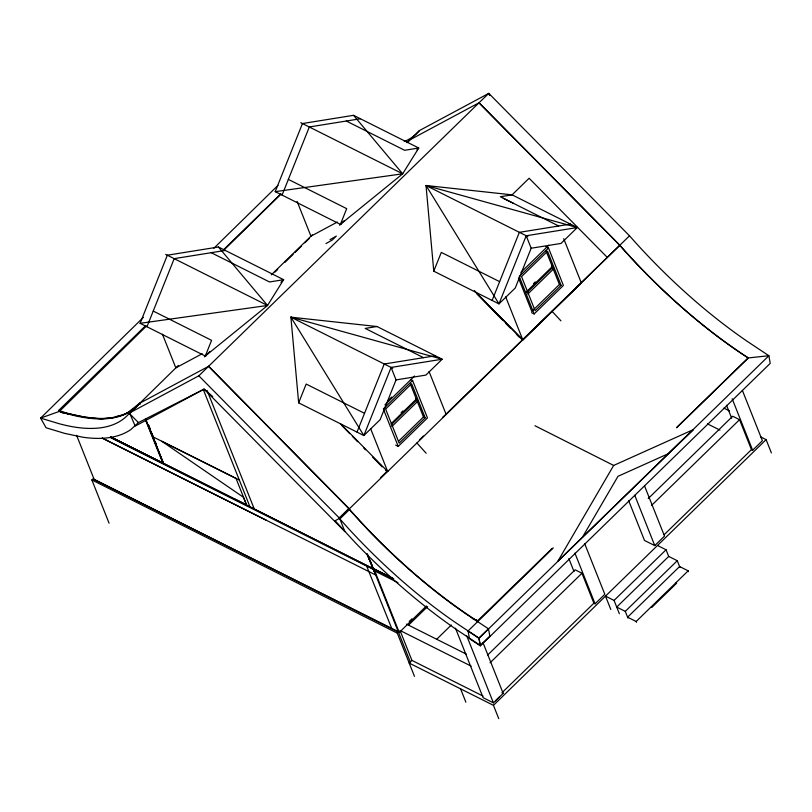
<?xml version="1.0" encoding="UTF-8"?>
<svg xmlns="http://www.w3.org/2000/svg" width="812" height="812" viewBox="0 0 812 812"><rect width="100%" height="100%" fill="white"/><g stroke="black" fill="none" stroke-linecap="round" stroke-linejoin="round"><path stroke-width="1.22" d="M503.288 198.25L513.56 203.396M205.832 356.306L140.1 323.318L167.353 255.201L218.428 247L283.642 279.683L269.533 281.967L211.191 252.694M146.952 326.759L174.204 258.642L225.279 250.431M340.949 224.63L275.217 191.652L302.47 123.536L353.545 115.324L418.759 148.007L404.66 150.291L346.308 121.029M282.079 195.083L309.321 126.966L360.396 118.765M298.654 402.843L290.899 317.167L376.981 326.515L442.175 359.219L391.09 367.44L396.053 379.894L380.138 419.672L363.857 435.536L298.643 402.853L306.175 384.056L364.517 413.318M357.006 432.106L384.238 363.999L435.323 355.778M391.09 367.44L363.857 435.536L290.899 317.167L442.175 359.219L425.884 375.093L396.053 379.894M433.77 271.167L426.016 185.501L512.098 194.85L577.291 227.543L526.206 235.764L531.17 248.228L515.255 288.006L498.974 303.871L433.76 271.178L441.292 252.39L499.634 281.652M492.123 300.43L519.355 232.333L570.44 224.112M526.206 235.764L498.974 303.871L426.016 185.501L577.291 227.543L561.001 243.427L531.17 248.228M613.669 465.438L557.935 561.092L693.235 429.66L613.669 465.438L534.956 425.742M582.326 537.392L617.993 476.309L668.428 453.644L693.235 429.66M153.235 311.067L211.577 340.329L205.304 356.021L267.544 305.474L283.621 279.693L280.922 282.322M288.351 179.391L346.694 208.654L340.421 224.345L402.661 173.809L418.738 148.028L416.942 149.784M178.305 365.471L126.367 416.454A262.489 99.49 45.7 0 1 58.911 423.641L40.6 418.119L143.43 317.33M145.673 325.642L58.606 410.486L61.387 412.242L85.179 417.145L101.49 418.911L115.811 417.277L116.816 416.292C125.403 414.78 133.483 410.679 138.994 403.808M212.734 396.601L204.127 389.11L138.426 422.585L130.833 429.558A275.532 104.433 45.7 0 1 82.763 437.211L64.635 433.364L46.091 427.772L40.61 418.109L59.459 411.359A262.499 99.5 45.7 0 0 136.122 406.954M136.111 406.944L139.502 403.28M388.136 400.702L391.638 397.048M407.594 142.181L409.735 139.938L479.009 102.779L488.794 93.36L629.513 235.815A261.21 98.759 45.8 0 0 747.091 341.243L768.883 355.727L770.212 363.38L480.349 645.844L469.437 638.577L468.057 630.985L553.287 547.927M489.646 95.511L488.794 93.36L419.55 130.509L415.967 134.234A261.21 99.409 45.7 0 1 404.254 141.511M213.871 248.249L277.998 185.359M68.655 414.14L59.449 411.349L146.282 326.191M224.031 249.964L280.972 194.109M275.024 272.061L277.734 269.401M284.971 262.306L293.112 254.318M294.918 252.552L301.242 246.34M304.865 242.798L309.382 238.363M495.533 700.786L499.309 697.102M223.676 249.639L280.81 193.956M271.299 274.852L312.376 234.81M204.421 356.874L209.821 351.616M339.538 225.208L344.024 220.834M109.082 523.202L91.868 479.953L93.684 478.187M198.828 375.814L339.609 518.32L344.897 531.627L204.127 389.11L135.218 426.077L129.555 412.973L198.828 375.814L479.009 102.779L619.789 245.285A261.088 98.719 45.8 0 0 748.238 357.94L768.883 355.727L478.968 638.252L480.349 645.844M162.644 462.109L163.1 463.256L246.604 505.034L243.448 497.279L161.71 441.231L239.51 480.156M163.334 463.175L145.541 419.134M384.949 404.873L414.567 376.007M520.959 272.325L548.78 245.214M383.325 408.974L412.577 380.473L410.862 379.62M548.506 248.015L519.254 276.516L534.154 313.95L563.406 285.448L548.506 248.015L545.938 246.726M401.158 412.628L402.945 410.882M533.504 283.662L535.291 281.916M391.252 423.549L416.353 399.088L410.364 384.025M526.288 291.955L552.282 266.62M391.211 424.849L417.216 399.514L415.5 398.651M527.14 292.391L553.145 267.046L551.429 266.194M391.871 426.513L417.875 401.179L417.216 399.514M527.81 294.045L553.804 268.711L553.145 267.046M398.367 441.434L424.29 416.18M546.09 251.04L559.407 284.505L531.779 311.422L518.462 277.968M425.183 417.825L399.189 443.159L385.619 409.055L411.613 383.721L425.183 417.825L423.478 416.972L417.023 400.742L417.875 401.179M561.112 285.367L535.118 310.702L521.548 276.598L547.542 251.263L561.112 285.367L559.407 284.505M395.657 445.118L398.225 446.407L427.477 417.906L412.577 380.473M339.04 518.036L348.967 508.373M629.513 235.815L339.609 518.32M581.372 283.033L522.867 340.035L474.391 290.889M339.852 518.939L349.596 509.428L349.353 508.819L208.582 366.313L139.309 403.473L126.743 413.45M370.739 561.863L373.185 568.715L393.627 578.905M373.581 568.329L373.185 568.715L110.787 437.029L393.465 578.895M266.265 520.218L102.17 438.074L376.037 575.17M391.729 628.407L366.648 566.055M414.485 676.376L397.271 633.116L398.58 631.837L94.172 479.445L76.592 435.293M409.228 621.464L411.958 618.815M94.162 479.456L399.24 632.467L426.432 605.975M408.537 625.138L427.609 606.564M471.153 666.134L400.012 630.457L411.928 660.4L409.187 663.069L493.442 705.334L498.741 718.64M436.795 639.166L451.32 625.007M676.609 427.751L748.238 357.94A265.402 101.226 45.9 0 1 619.789 245.285L479.009 102.779M487.707 654.979L575.109 569.811L581.96 573.252L593.876 603.194L595.074 603.803L604.828 594.303L584.66 543.624M648.209 498.578L732.688 416.241L739.549 419.682L751.465 449.625L752.643 450.224L762.397 440.723L742.371 390.399M490.052 662.805L581.96 573.252M651.427 505.551L739.549 419.682M593.876 603.194L501.968 692.758L503.156 693.346L493.412 702.847L483.13 697.691L455.461 628.163M664.246 534.611L751.465 449.625M628.671 500.689L644.484 540.437L654.766 545.593L664.51 536.093L644.505 485.82M493.442 705.334L766.102 439.627L760.438 436.785M619.363 613.74L614.065 600.423L666.063 549.765L657.497 545.471M666.063 549.765L668.702 556.413L616.714 607.082L625.281 611.375L627.93 618.033M625.281 611.375L677.269 560.716L668.702 556.413M636.172 621.495L688.16 570.836L679.593 566.532L627.595 617.201L636.172 621.495L636.496 622.327M380.747 477.497L388.014 470.432M419.804 439.556L423.428 436.034M442.499 417.51L619.586 245.478M552.201 548.374L477.639 620.804L472.3 618.49M676.609 427.528L748.238 357.94M488.469 628.823L489.859 636.101L480.278 645.388L478.897 638.11L488.469 628.823L465.926 613.842A261.708 98.952 45.8 0 1 368.12 529.982L348.947 509.114M409.745 139.948L419.55 130.509M330.027 239.621L336.33 236.079L332.27 240.037L325.967 243.58M337.345 222.041L310.955 236.201L297.101 201.386M202.229 353.717L175.839 367.877L162.441 334.209M376.981 326.515L365.207 328.413L423.559 357.676M275.217 191.652L402.661 173.809L353.545 115.324M140.1 323.318L267.544 305.474L218.428 247M59.449 411.349L62.778 413.014M110.879 437.008L162.776 462.891L145.521 420.027M234.709 499.065L246.615 505.023L236.018 478.4L152.575 436.643M558.676 226L500.324 196.737L512.098 194.85L529.119 178.254L607.325 257.434M300.785 122.713L402.661 173.809M426.016 185.501L527.891 236.596M552.952 268.285L553.804 268.711M723.898 408.131L729.562 410.973M531.586 312.661L534.154 313.95M707.485 423.874L719.95 430.116M165.668 254.379L267.544 305.474M290.899 317.167L392.775 368.262M385.659 470.483L387.659 471.488L370.577 428.543M614.065 600.423L605.498 596.13L610.797 609.436M374.515 569.09L392.653 578.185M475.944 619.962L478.197 621.089M109.985 437.323L374.352 569.922L399.24 632.467M397.951 582.64L374.281 570.775L373.388 568.522M406.507 624.123L466.321 654.117M91.868 479.953L397.271 633.116M411.928 660.4L483.069 696.087M478.897 638.11L456.344 623.129A261.687 98.942 45.8 0 1 348.419 528.48L339.375 518.411L335.133 520.756L355.027 542.396A274.121 103.652 45.8 0 0 457.471 630.234L480.278 645.388M468.057 630.985L478.968 638.252M140.314 404.173L138.994 403.808L139.339 403.442L135.888 407.035A261.088 99.358 45.7 0 1 58.606 410.486M349.596 509.428L208.582 366.313M129.25 413.318L138.426 422.585M474.675 291.112L522.786 339.822L505.693 296.867M340.563 423.803L387.659 471.488M476.979 293.893L502.384 319.948M505.886 323.541L510.271 328.028M516.402 334.321L519.03 337.021M341.862 425.559L349.749 433.649M352.378 436.338L357.635 441.728M363.766 448.021L365.512 449.818M372.525 457.004L382.158 466.89M552.028 311.311L560.95 320.852M416.911 442.987L426.158 453.248M375.418 573.851L373.5 569.486L375.854 575.414M370.536 562.056L367.339 554.403L373.185 568.715L367.024 554.332M145.906 419.865L162.867 461.998L148.596 425.417M766.102 439.627L771.4 452.934M732.15 398.733L752.643 450.224M726.537 405.279L731.653 418.15M563.731 238.708L581.28 282.809M688.16 570.836L688.485 571.668M677.269 560.716L679.918 567.365M676.274 582.407L676.609 583.239L651.731 607.477L651.407 606.645M634.761 495.32L654.766 545.593M574.916 553.124L595.074 603.803M568.857 558.575L574.013 571.536M429.071 371.541L446.164 414.485M482.998 642.678L503.156 693.346M383.792 410.151L398.225 446.407M466.768 635.908L493.412 702.847M460.577 688.84L465.875 702.157M367.268 553.835L410.304 661.983M349.404 509.621L349.16 509.012L358.183 519.051A261.088 98.719 45.8 0 0 476.806 620.754M207.08 390.42L254.257 508.972M203.264 389.445L249.974 506.82M148.637 425.092L150.484 429.741M151.874 433.232L153.722 437.881M155.112 441.373L156.503 444.854M409.735 139.938L407.025 142.597L409.735 139.938"/></g></svg>
